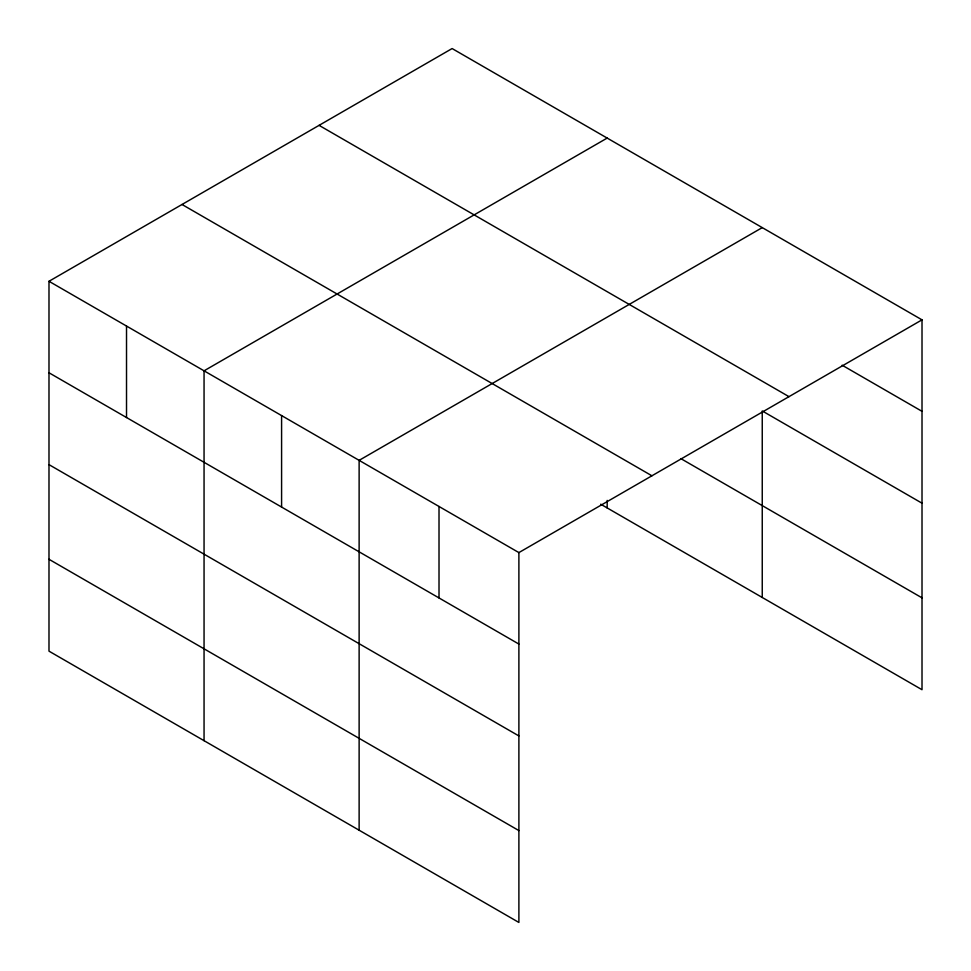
<?xml version="1.0" encoding="UTF-8"?>
<svg xmlns="http://www.w3.org/2000/svg" width="971" height="971" viewBox="0 0 971 971"><rect width="100%" height="100%" fill="white"/><g stroke="black" fill="none" stroke-linecap="round" stroke-linejoin="round"><path stroke-width="1.46" d="M48.987 281.287L518.89 552.596L518.89 922.45L48.987 651.153L48.987 281.287L452.11 48.55L922.013 319.847L922.013 689.713L600.709 504.204M607.178 138.076L204.056 370.825L204.056 740.679M762.247 227.615L359.124 460.351L359.124 830.205M518.89 552.596L922.013 319.847M842.136 365.205L922.013 411.328M319.071 125.356L788.986 396.654M922.013 503.196L762.247 410.951L762.247 597.468M680.829 458.603L922.013 597.845M182.014 204.48L651.929 475.79M48.987 372.767L518.89 644.064M48.987 464.636L518.89 735.933M48.987 559.284L518.89 830.581M607.178 500.405L607.178 507.942M439.013 506.474L439.013 597.954M281.59 415.588L281.59 507.068M126.521 326.05L126.521 417.53"/></g></svg>
